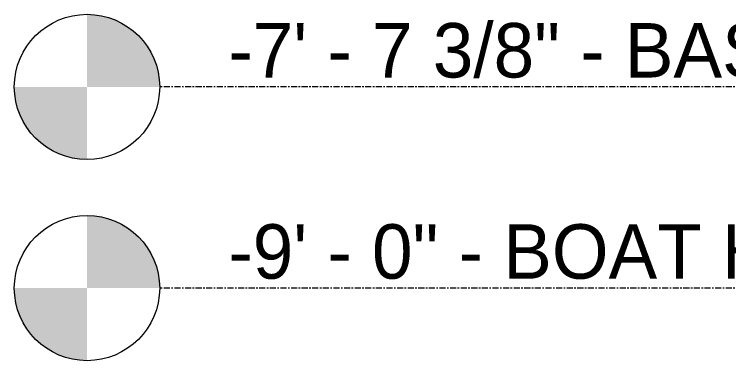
# Model space of a CAD drawing. Header units: inches. Extents: x -3210 to -1935, y -327 to 478.
# Drawn here: x -3206.6 to -3147.6, y -114 to -85.4 of the extents above; entities that cross this region are included whole.
import ezdxf

# ---------------------------------------------------------------- set-up
doc = ezdxf.new("R2010")
doc.units = ezdxf.units.IN
doc.header["$MEASUREMENT"] = 0
doc.linetypes.add('Grid Line 1_2_', pattern=[0.875, 0.5, -0.125, 0.125, -0.125])
doc.layers.add('A-FLOR-LEVL', color=51, linetype='Continuous', lineweight=9)
doc.layers.add('A-FLOR-LEVL-1', color=51, linetype='Grid Line 1_2_', lineweight=9)
doc.styles.add('Century Gothic', font='ufonts.com_century-gothic.ttf', dxfattribs={"height": 4.5})

# ---------------------------------------------------------------- blocks, each defined once
blk = doc.blocks.new('Level - Level Head - Circle-50818-BUILDING SECTION - NORTH_SOUTH - LOOKING EAST')
at = {"layer": 'A-FLOR-LEVL'}
h = blk.add_hatch(color=256, dxfattribs=at)
edge = h.paths.add_edge_path(flags=0)
edge.add_line((-3200.57, 32), (-3194.57, 32))
edge.add_arc((-3200.57, 32), 6, 0, 90)
edge.add_line((-3200.57, 38), (-3200.57, 32))
h = blk.add_hatch(color=256, dxfattribs=at)
edge = h.paths.add_edge_path(flags=0)
edge.add_line((-3200.57, 26), (-3200.57, 32))
edge.add_line((-3200.57, 32), (-3206.57, 32))
edge.add_arc((-3200.57, 32), 6, 180, 270)
blk.add_circle((-3200.57, 32), 6, dxfattribs=at)

msp = doc.modelspace()

# ---------------------------------------------------------------- linework, layer by layer
at = {"layer": 'A-FLOR-LEVL-1'}
for p, q in [((-1935.47917, -91.375), (-3194.57025, -91.375)), ((-1935.47917, -108), (-3194.57025, -108))]:
    msp.add_line(p, q, dxfattribs=at)

# ---------------------------------------------------------------- block references
at = {"layer": 'A-FLOR-LEVL'}
for p in [(0, -123.375), (0, -140)]:
    msp.add_blockref('Level - Level Head - Circle-50818-BUILDING SECTION - NORTH_SOUTH - LOOKING EAST', p, dxfattribs=at)

# ---------------------------------------------------------------- texts
at = {"layer": 'A-FLOR-LEVL', "char_height": 4.5, "attachment_point": 1, "style": 'Century Gothic'}
for s, insert, width in [('-7\' - 7 3/8" - BASEMENT', (-3188.89515, -86.09961), 81.0525), ('-9\' - 0" - BOAT HOUSE', (-3188.89515, -102.72461), 75.9015)]:
    msp.add_mtext(s, dxfattribs=dict(at, insert=insert, width=width))

doc.saveas('drawing.dxf')
